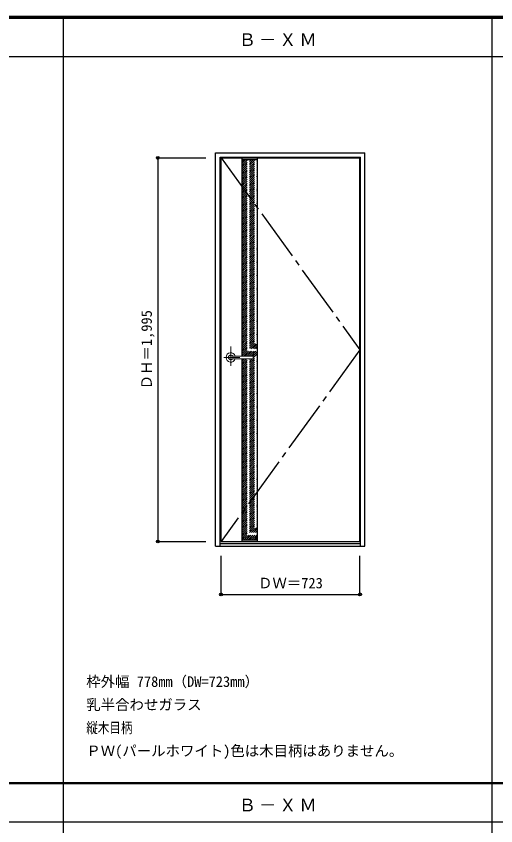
# Model space of a CAD drawing. Units: millimetres, scale not verified. Extents: x -6000 to 5700, y -4307 to 4175.
# Drawn here: x -3503 to -1007, y -36 to 4175 of the extents above; entities that cross this region are included whole.
import ezdxf
from ezdxf.enums import TextEntityAlignment as Align

# ---------------------------------------------------------------- set-up
doc = ezdxf.new("R2010")
doc.units = ezdxf.units.MM
doc.header["$LTSCALE"] = 30
doc.header["$PDMODE"] = 32
doc.header["$PDSIZE"] = 15
for name, pattern in [('CHAIN1', [8, 5, -1, 1, -1]), ('CHAIN2', [12, 9, -1, 1, -1]), ('DASHED1', [1.8, 1.2, -0.6])]:
    doc.linetypes.add(name, pattern=pattern)
for name, color, linetype in [('0-2_扉', 3, 'Continuous'), ('0-3_仕上げ', 3, 'Continuous'), ('0-4_枠', 3, 'Continuous'), ('0-7', 7, 'CHAIN2'), ('0-A_文字', 7, 'Continuous'), ('0-B_寸法', 7, 'Continuous'), ('0-C_ハッチ', 4, 'DASHED1'), ('F-1_枠', 6, 'Continuous')]:
    doc.layers.add(name, color=color, linetype=linetype)
doc.layers.add('0-5_レバー', color=7, linetype='Continuous', lineweight=18)
doc.styles.add('ＭＳ ゴシック', font='')
doc.styles.get('ＭＳ ゴシック').set_extended_font_data('MS Gothic')

msp = doc.modelspace()

# ---------------------------------------------------------------- linework, layer by layer
at = {"layer": '0-2_扉'}
for p, q in [((-2436.8, 3438), (-1713.8, 3438)), ((-2436.8, 1443), (-2436.8, 3438)), ((-1713.8, 1443), (-1713.8, 3438)), ((-2436.8, 1443), (-1713.8, 1443))]:
    msp.add_line(p, q, dxfattribs=at)
at = {"layer": '0-3_仕上げ'}
for p, q in [((-2326.8, 2407.5), (-2326.8, 3438)), ((-2246.8, 1443), (-2246.8, 3438)), ((-2326.8, 1443), (-2326.8, 2393.5))]:
    msp.add_line(p, q, dxfattribs=at)
at = {"layer": '0-3_仕上げ', "color": 7}
for p, q in [((-2326.8, 3430), (-2246.8, 3430)), ((-2326.8, 1451), (-2246.8, 1451))]:
    msp.add_line(p, q, dxfattribs=at)
at = {"layer": '0-4_枠'}
for p, q in [((-2465.8, 3465), (-1687.8, 3465)), ((-2465.8, 1418), (-2465.8, 3465)), ((-1687.8, 1418), (-1687.8, 3465)), ((-2441.8, 3441), (-1711.8, 3441)), ((-2441.8, 1418), (-2441.8, 3441)), ((-1711.8, 1418), (-1711.8, 3441)), ((-2441.8, 1433), (-1711.8, 1433)), ((-2465.8, 1418), (-1687.8, 1418))]:
    msp.add_line(p, q, dxfattribs=at)
at = {"layer": '0-5_レバー', "color": 4, "linetype": 'CHAIN1'}
for p, q in [((-2386.3, 2456.96), (-2386.3, 2357.11)), ((-2339.5, 2400.5), (-2422.52, 2400.5))]:
    msp.add_line(p, q, dxfattribs=at)
at = {"layer": '0-5_レバー'}
for q in [(-2269.3, 2405.99), (-2269.3, 2395)]:
    msp.add_line((-2269.3, 2400.5), q, dxfattribs=at)
for points in [[(-2376.34, 2407.49), (-2377.11, 2408.28), (-2379.08, 2409.65), (-2381.32, 2410.66), (-2383.76, 2411.29), (-2386.3, 2411.5), (-2388.84, 2411.29), (-2391.27, 2410.66), (-2393.52, 2409.65), (-2395.49, 2408.28), (-2397.11, 2406.61), (-2398.31, 2404.71), (-2399.05, 2402.65), (-2399.3, 2400.5), (-2399.05, 2398.35), (-2398.31, 2396.29), (-2397.11, 2394.39), (-2395.49, 2392.72), (-2393.52, 2391.35), (-2391.27, 2390.34), (-2388.84, 2389.71), (-2386.3, 2389.5), (-2383.76, 2389.71), (-2381.32, 2390.34), (-2379.08, 2391.35), (-2377.11, 2392.72), (-2376.34, 2393.51)], [(-2270.8, 2407.5), (-2280.53, 2407.5), (-2290.71, 2407.5), (-2300.31, 2407.5), (-2309.3, 2407.5), (-2317.71, 2407.5), (-2325.52, 2407.5), (-2332.34, 2407.5), (-2338.64, 2407.5), (-2344.4, 2407.5), (-2349.65, 2407.5), (-2354.44, 2407.5), (-2359.09, 2407.5), (-2363.3, 2407.5), (-2367.05, 2407.5), (-2369.05, 2407.5), (-2370.9, 2407.5), (-2372.91, 2407.49), (-2375.32, 2407.49), (-2376.81, 2407.49), (-2378.35, 2407.49), (-2379.87, 2407.49), (-2380.97, 2407.49), (-2381.43, 2407.49), (-2381.43, 2407.48)], [(-2270.8, 2407.5), (-2279.88, 2407.5), (-2280.28, 2407.5)], [(-2381.28, 2393.51), (-2381.15, 2393.51), (-2380.71, 2393.51), (-2379.99, 2393.51), (-2378.97, 2393.51), (-2377.71, 2393.51), (-2376.36, 2393.51), (-2373.5, 2393.51), (-2370.52, 2393.5), (-2367.5, 2393.5), (-2364.46, 2393.5), (-2361.39, 2393.5), (-2358.31, 2393.5), (-2354.31, 2393.5), (-2349.9, 2393.5), (-2344.93, 2393.5), (-2339.4, 2393.5), (-2333.31, 2393.5), (-2326.66, 2393.5), (-2319.45, 2393.5), (-2310.86, 2393.5), (-2301.6, 2393.5), (-2291.66, 2393.5), (-2281.05, 2393.5), (-2270.8, 2393.5)]]:
    msp.add_lwpolyline(points, dxfattribs=at)
for centre, radius, start, end in [((-2386.3, 2400.5), 24.55, 16.59952, 343.36736), ((-2270.8, 2406), 1.5, 0.00847, 89.9163), ((-2270.8, 2406), 1.5, 360, 90.17419), ((-2270.8, 2395), 1.5, 270.16419, 0), ((-2270.8, 2395), 1.5, 269.91059, 359.99153)]:
    msp.add_arc(centre, radius, start, end, dxfattribs=at)
at = {"layer": '0-7'}
for p, q in [((-2436.8, 3438), (-1713.8, 2440.5)), ((-1713.8, 2440.5), (-2436.8, 1443))]:
    msp.add_line(p, q, dxfattribs=at)
at = {"layer": '0-B_寸法', "color": 4}
for p, q in [((-2765.8, 3438), (-2515.8, 3438)), ((-2765.8, 3438), (-2765.8, 1443)), ((-2765.8, 1443), (-2515.8, 1443)), ((-2436.8, 1168), (-2436.8, 1368)), ((-1713.8, 1168), (-1713.8, 1368)), ((-2436.8, 1168), (-1713.8, 1168))]:
    msp.add_line(p, q, dxfattribs=at)
at = {"layer": '0-B_寸法'}
for p in [(-2765.8, 3438), (-2765.8, 1443), (-2436.8, 1168), (-1713.8, 1168)]:
    msp.add_point(p, dxfattribs=at)
at = {"layer": '0-C_ハッチ'}
for p, q in [((-2326.8, 3351.3), (-2248.1, 3430)), ((-2326.8, 3361.2), (-2258, 3430)), ((-2326.8, 3371.1), (-2267.9, 3430)), ((-2326.8, 3381), (-2277.79, 3430)), ((-2326.8, 3390.89), (-2287.69, 3430)), ((-2326.8, 3400.79), (-2297.59, 3430)), ((-2326.8, 3410.69), (-2307.49, 3430)), ((-2326.8, 3420.59), (-2317.39, 3430)), ((-2326.8, 3341.4), (-2246.8, 3421.4)), ((-2326.8, 3331.5), (-2246.8, 3411.5)), ((-2326.8, 3321.6), (-2246.8, 3401.6)), ((-2326.8, 3311.7), (-2246.8, 3391.7)), ((-2326.8, 3301.8), (-2246.8, 3381.8)), ((-2326.8, 3291.9), (-2246.8, 3371.9)), ((-2326.8, 3282), (-2246.8, 3362)), ((-2326.8, 3272.1), (-2246.8, 3352.1)), ((-2326.8, 3262.2), (-2246.8, 3342.2)), ((-2326.8, 3252.3), (-2246.8, 3332.3)), ((-2326.8, 3242.4), (-2246.8, 3322.4)), ((-2326.8, 3232.5), (-2246.8, 3312.5)), ((-2326.8, 3222.6), (-2246.8, 3302.6)), ((-2326.8, 3212.7), (-2246.8, 3292.7)), ((-2326.8, 3202.8), (-2246.8, 3282.8)), ((-2326.8, 3192.9), (-2246.8, 3272.9)), ((-2326.8, 3183.01), (-2246.8, 3263.01)), ((-2326.8, 3173.11), (-2246.8, 3253.11)), ((-2326.8, 3163.21), (-2246.8, 3243.21)), ((-2326.8, 3153.31), (-2246.8, 3233.31)), ((-2326.8, 3143.41), (-2246.8, 3223.41)), ((-2326.8, 3133.51), (-2246.8, 3213.51)), ((-2326.8, 3123.61), (-2246.8, 3203.61)), ((-2326.8, 3113.71), (-2246.8, 3193.71)), ((-2326.8, 3103.81), (-2246.8, 3183.81)), ((-2326.8, 3093.91), (-2246.8, 3173.91)), ((-2326.8, 3084.01), (-2246.8, 3164.01)), ((-2326.8, 3074.11), (-2246.8, 3154.11)), ((-2326.8, 3064.21), (-2246.8, 3144.21)), ((-2326.8, 3054.31), (-2246.8, 3134.31)), ((-2326.8, 3044.41), (-2246.8, 3124.41)), ((-2326.8, 3034.51), (-2246.8, 3114.51)), ((-2326.8, 3024.61), (-2246.8, 3104.61)), ((-2326.8, 3014.71), (-2246.8, 3094.71)), ((-2326.8, 3004.81), (-2246.8, 3084.81)), ((-2326.8, 2994.91), (-2246.8, 3074.91)), ((-2326.8, 2985.02), (-2246.8, 3065.02)), ((-2326.8, 2975.12), (-2246.8, 3055.12)), ((-2326.8, 2965.22), (-2246.8, 3045.22)), ((-2326.8, 2955.32), (-2246.8, 3035.32)), ((-2326.8, 2945.42), (-2246.8, 3025.42)), ((-2326.8, 2935.52), (-2246.8, 3015.52)), ((-2326.8, 2925.62), (-2246.8, 3005.62)), ((-2326.8, 2915.72), (-2246.8, 2995.72)), ((-2326.8, 2905.82), (-2246.8, 2985.82)), ((-2326.8, 2895.92), (-2246.8, 2975.92)), ((-2326.8, 2886.02), (-2246.8, 2966.02)), ((-2326.8, 2876.12), (-2246.8, 2956.12)), ((-2326.8, 2866.22), (-2246.8, 2946.22)), ((-2326.8, 2856.32), (-2246.8, 2936.32)), ((-2326.8, 2846.42), (-2246.8, 2926.42)), ((-2326.8, 2836.52), (-2246.8, 2916.52)), ((-2326.8, 2826.62), (-2246.8, 2906.62)), ((-2326.8, 2816.72), (-2246.8, 2896.72)), ((-2326.8, 2806.82), (-2246.8, 2886.82)), ((-2326.8, 2796.92), (-2246.8, 2876.92)), ((-2326.8, 2787.03), (-2246.8, 2867.03)), ((-2326.8, 2777.13), (-2246.8, 2857.13)), ((-2326.8, 2767.23), (-2246.8, 2847.23)), ((-2326.8, 2757.33), (-2246.8, 2837.33)), ((-2326.8, 2747.43), (-2246.8, 2827.43)), ((-2326.8, 2737.53), (-2246.8, 2817.53)), ((-2326.8, 2727.63), (-2246.8, 2807.63)), ((-2326.8, 2717.73), (-2246.8, 2797.73)), ((-2326.8, 2707.83), (-2246.8, 2787.83)), ((-2326.8, 2697.93), (-2246.8, 2777.93)), ((-2326.8, 2688.03), (-2246.8, 2768.03)), ((-2326.8, 2678.13), (-2246.8, 2758.13)), ((-2326.8, 2668.23), (-2246.8, 2748.23)), ((-2326.8, 2658.33), (-2246.8, 2738.33)), ((-2326.8, 2648.43), (-2246.8, 2728.43)), ((-2326.8, 2638.53), (-2246.8, 2718.53)), ((-2326.8, 2628.63), (-2246.8, 2708.63)), ((-2326.8, 2618.73), (-2246.8, 2698.73)), ((-2326.8, 2608.83), (-2246.8, 2688.83)), ((-2326.8, 2598.94), (-2246.8, 2678.94)), ((-2326.8, 2589.04), (-2246.8, 2669.04)), ((-2326.8, 2579.14), (-2246.8, 2659.14)), ((-2326.8, 2569.24), (-2246.8, 2649.24)), ((-2326.8, 2559.34), (-2246.8, 2639.34)), ((-2326.8, 2549.44), (-2246.8, 2629.44)), ((-2326.8, 2539.54), (-2246.8, 2619.54)), ((-2326.8, 2529.64), (-2246.8, 2609.64)), ((-2326.8, 2519.74), (-2246.8, 2599.74)), ((-2326.8, 2509.84), (-2246.8, 2589.84)), ((-2326.8, 2499.94), (-2246.8, 2579.94)), ((-2326.8, 2490.04), (-2246.8, 2570.04)), ((-2326.8, 2480.14), (-2246.8, 2560.14)), ((-2326.8, 2470.24), (-2246.8, 2550.24)), ((-2326.8, 2460.34), (-2246.8, 2540.34)), ((-2326.8, 2450.44), (-2246.8, 2530.44)), ((-2326.8, 2440.54), (-2246.8, 2520.54)), ((-2326.8, 2430.64), (-2246.8, 2510.64)), ((-2326.8, 2420.74), (-2246.8, 2500.74)), ((-2326.8, 2410.84), (-2246.8, 2490.84)), ((-2320.25, 2407.5), (-2246.8, 2480.95)), ((-2309.83, 2408.02), (-2246.8, 2471.05)), ((-2300.45, 2407.5), (-2246.8, 2461.15)), ((-2290.63, 2407.42), (-2246.8, 2451.25)), ((-2326.8, 2331.65), (-2246.8, 2411.65)), ((-2326.8, 2321.75), (-2246.8, 2401.75)), ((-2280.59, 2407.56), (-2246.8, 2441.35)), ((-2270.75, 2407.5), (-2246.8, 2431.45)), ((-2269.3, 2399.05), (-2246.8, 2421.55)), ((-2326.8, 2391.05), (-2324.34, 2393.5)), ((-2326.8, 2381.15), (-2314.44, 2393.5)), ((-2326.8, 2371.25), (-2304.55, 2393.5)), ((-2326.8, 2361.35), (-2294.65, 2393.5)), ((-2326.8, 2351.45), (-2284.75, 2393.5)), ((-2326.8, 2341.55), (-2274.85, 2393.5)), ((-2326.8, 2311.85), (-2246.8, 2391.85)), ((-2326.8, 2301.95), (-2246.8, 2381.95)), ((-2326.8, 2292.05), (-2246.8, 2372.05)), ((-2326.8, 2282.15), (-2246.8, 2362.15)), ((-2326.8, 2272.25), (-2246.8, 2352.25)), ((-2326.8, 2262.35), (-2246.8, 2342.35)), ((-2326.8, 2252.45), (-2246.8, 2332.45)), ((-2326.8, 2242.55), (-2246.8, 2322.55)), ((-2326.8, 2232.65), (-2246.8, 2312.65)), ((-2326.8, 2222.75), (-2246.8, 2302.75)), ((-2326.8, 2212.85), (-2246.8, 2292.85)), ((-2326.8, 2202.96), (-2246.8, 2282.96)), ((-2326.8, 2193.06), (-2246.8, 2273.06)), ((-2326.8, 2183.16), (-2246.8, 2263.16)), ((-2326.8, 2173.26), (-2246.8, 2253.26)), ((-2326.8, 2163.36), (-2246.8, 2243.36)), ((-2326.8, 2153.46), (-2246.8, 2233.46)), ((-2326.8, 2143.56), (-2246.8, 2223.56)), ((-2326.8, 2133.66), (-2246.8, 2213.66)), ((-2326.8, 2123.76), (-2246.8, 2203.76)), ((-2326.8, 2113.86), (-2246.8, 2193.86)), ((-2326.8, 2103.96), (-2246.8, 2183.96)), ((-2326.8, 2094.06), (-2246.8, 2174.06)), ((-2326.8, 2084.16), (-2246.8, 2164.16)), ((-2326.8, 2074.26), (-2246.8, 2154.26)), ((-2326.8, 2064.36), (-2246.8, 2144.36)), ((-2326.8, 2054.46), (-2246.8, 2134.46)), ((-2326.8, 2044.56), (-2246.8, 2124.56)), ((-2326.8, 2034.66), (-2246.8, 2114.66)), ((-2326.8, 2024.76), (-2246.8, 2104.76)), ((-2326.8, 2014.86), (-2246.8, 2094.86)), ((-2326.8, 2004.97), (-2246.8, 2084.97)), ((-2326.8, 1995.07), (-2246.8, 2075.07)), ((-2326.8, 1985.17), (-2246.8, 2065.17)), ((-2326.8, 1975.27), (-2246.8, 2055.27)), ((-2326.8, 1965.37), (-2246.8, 2045.37)), ((-2326.8, 1955.47), (-2246.8, 2035.47)), ((-2326.8, 1945.57), (-2246.8, 2025.57)), ((-2326.8, 1935.67), (-2246.8, 2015.67)), ((-2326.8, 1925.77), (-2246.8, 2005.77)), ((-2326.8, 1915.87), (-2246.8, 1995.87)), ((-2326.8, 1905.97), (-2246.8, 1985.97)), ((-2326.8, 1896.07), (-2246.8, 1976.07)), ((-2326.8, 1886.17), (-2246.8, 1966.17)), ((-2326.8, 1876.27), (-2246.8, 1956.27)), ((-2326.8, 1866.37), (-2246.8, 1946.37)), ((-2326.8, 1856.47), (-2246.8, 1936.47)), ((-2326.8, 1846.57), (-2246.8, 1926.57)), ((-2326.8, 1836.67), (-2246.8, 1916.67)), ((-2326.8, 1826.77), (-2246.8, 1906.77)), ((-2326.8, 1816.87), (-2246.8, 1896.87)), ((-2326.8, 1806.98), (-2246.8, 1886.98)), ((-2326.8, 1797.08), (-2246.8, 1877.08)), ((-2326.8, 1787.18), (-2246.8, 1867.18)), ((-2326.8, 1777.28), (-2246.8, 1857.28)), ((-2326.8, 1767.38), (-2246.8, 1847.38)), ((-2326.8, 1757.48), (-2246.8, 1837.48)), ((-2326.8, 1747.58), (-2246.8, 1827.58)), ((-2326.8, 1737.68), (-2246.8, 1817.68)), ((-2326.8, 1727.78), (-2246.8, 1807.78)), ((-2326.8, 1717.88), (-2246.8, 1797.88)), ((-2326.8, 1707.98), (-2246.8, 1787.98)), ((-2326.8, 1698.08), (-2246.8, 1778.08)), ((-2326.8, 1688.18), (-2246.8, 1768.18)), ((-2326.8, 1678.28), (-2246.8, 1758.28)), ((-2326.8, 1668.38), (-2246.8, 1748.38)), ((-2326.8, 1658.48), (-2246.8, 1738.48)), ((-2326.8, 1648.58), (-2246.8, 1728.58)), ((-2326.8, 1638.68), (-2246.8, 1718.68)), ((-2326.8, 1628.78), (-2246.8, 1708.78)), ((-2326.8, 1618.89), (-2246.8, 1698.89)), ((-2326.8, 1608.99), (-2246.8, 1688.99)), ((-2326.8, 1599.09), (-2246.8, 1679.09)), ((-2326.8, 1589.19), (-2246.8, 1669.19)), ((-2326.8, 1579.29), (-2246.8, 1659.29)), ((-2326.8, 1569.39), (-2246.8, 1649.39)), ((-2326.8, 1559.49), (-2246.8, 1639.49)), ((-2326.8, 1549.59), (-2246.8, 1629.59)), ((-2326.8, 1539.69), (-2246.8, 1619.69)), ((-2326.8, 1529.79), (-2246.8, 1609.79)), ((-2326.8, 1519.89), (-2246.8, 1599.89)), ((-2326.8, 1509.99), (-2246.8, 1589.99)), ((-2326.8, 1500.09), (-2246.8, 1580.09)), ((-2326.8, 1490.19), (-2246.8, 1570.19)), ((-2326.8, 1480.29), (-2246.8, 1560.29)), ((-2326.8, 1470.39), (-2246.8, 1550.39)), ((-2326.8, 1460.49), (-2246.8, 1540.49)), ((-2326.39, 1451), (-2246.8, 1530.59)), ((-2316.49, 1451), (-2246.8, 1520.69)), ((-2306.59, 1451), (-2246.8, 1510.79)), ((-2296.69, 1451), (-2246.8, 1500.9)), ((-2286.8, 1451), (-2246.8, 1491)), ((-2276.9, 1451), (-2246.8, 1481.1)), ((-2267, 1451), (-2246.8, 1471.2)), ((-2257.1, 1451), (-2246.8, 1461.3)), ((-2247.2, 1451), (-2246.8, 1451.4))]:
    msp.add_line(p, q, dxfattribs=at)
at = {"layer": 'F-1_枠'}
for p, q in [((-6000, 4175), (5700, 4175)), ((-6000, 4170), (5700, 4170)), ((-3258.4, 4175), (-3258.4, -3790)), ((-1026.8, 4175), (-1026.8, -3790)), ((-6000, 4165), (5700, 4165)), ((-6000, 3965), (5700, 3965)), ((-6000, 190.5), (5700, 190.5)), ((-6000, 187.5), (5700, 187.5)), ((-6000, 184.5), (5700, 184.5)), ((-6000, -15.5), (5700, -15.5))]:
    msp.add_line(p, q, dxfattribs=at)

# ---------------------------------------------------------------- texts
at = {"layer": '0-A_文字', "style": 'ＭＳ ゴシック'}
for s, p in [('枠外幅 778mm（DW=723mm）', (-3138.4, 670.5)), ('乳半合わせガラス', (-3138.4, 550.5)), ('ＰＷ(パールホワイト)色は木目柄はありません。', (-3138.4, 310.5))]:
    msp.add_text(s, height=54.99, dxfattribs=at).set_placement(p, align=Align.BOTTOM_LEFT)
at = {"layer": '0-A_文字', "style": 'ＭＳ ゴシック', "width": 0.8}
msp.add_text('縦木目柄', height=54.99, dxfattribs=at).set_placement((-3138.4, 430.5), align=Align.BOTTOM_LEFT)
at = {"layer": '0-A_文字', "char_height": 65.98, "attachment_point": 7, "style": 'ＭＳ ゴシック'}
for insert in [(-2345.1, 4020), (-2345.1, 39.5)]:
    msp.add_mtext('\\T1.17;Ｂ－ＸＭ', dxfattribs=dict(at, insert=insert))
at = {"layer": '0-B_寸法', "style": 'ＭＳ ゴシック'}
msp.add_text('ＤＨ＝1,995', height=54.99, rotation=90, dxfattribs=at).set_placement((-2780.8, 2234.25), align=Align.BOTTOM_LEFT)
msp.add_text('ＤＷ＝723', height=54.99, dxfattribs=at).set_placement((-2244.55, 1183), align=Align.BOTTOM_LEFT)

doc.saveas('drawing.dxf')
